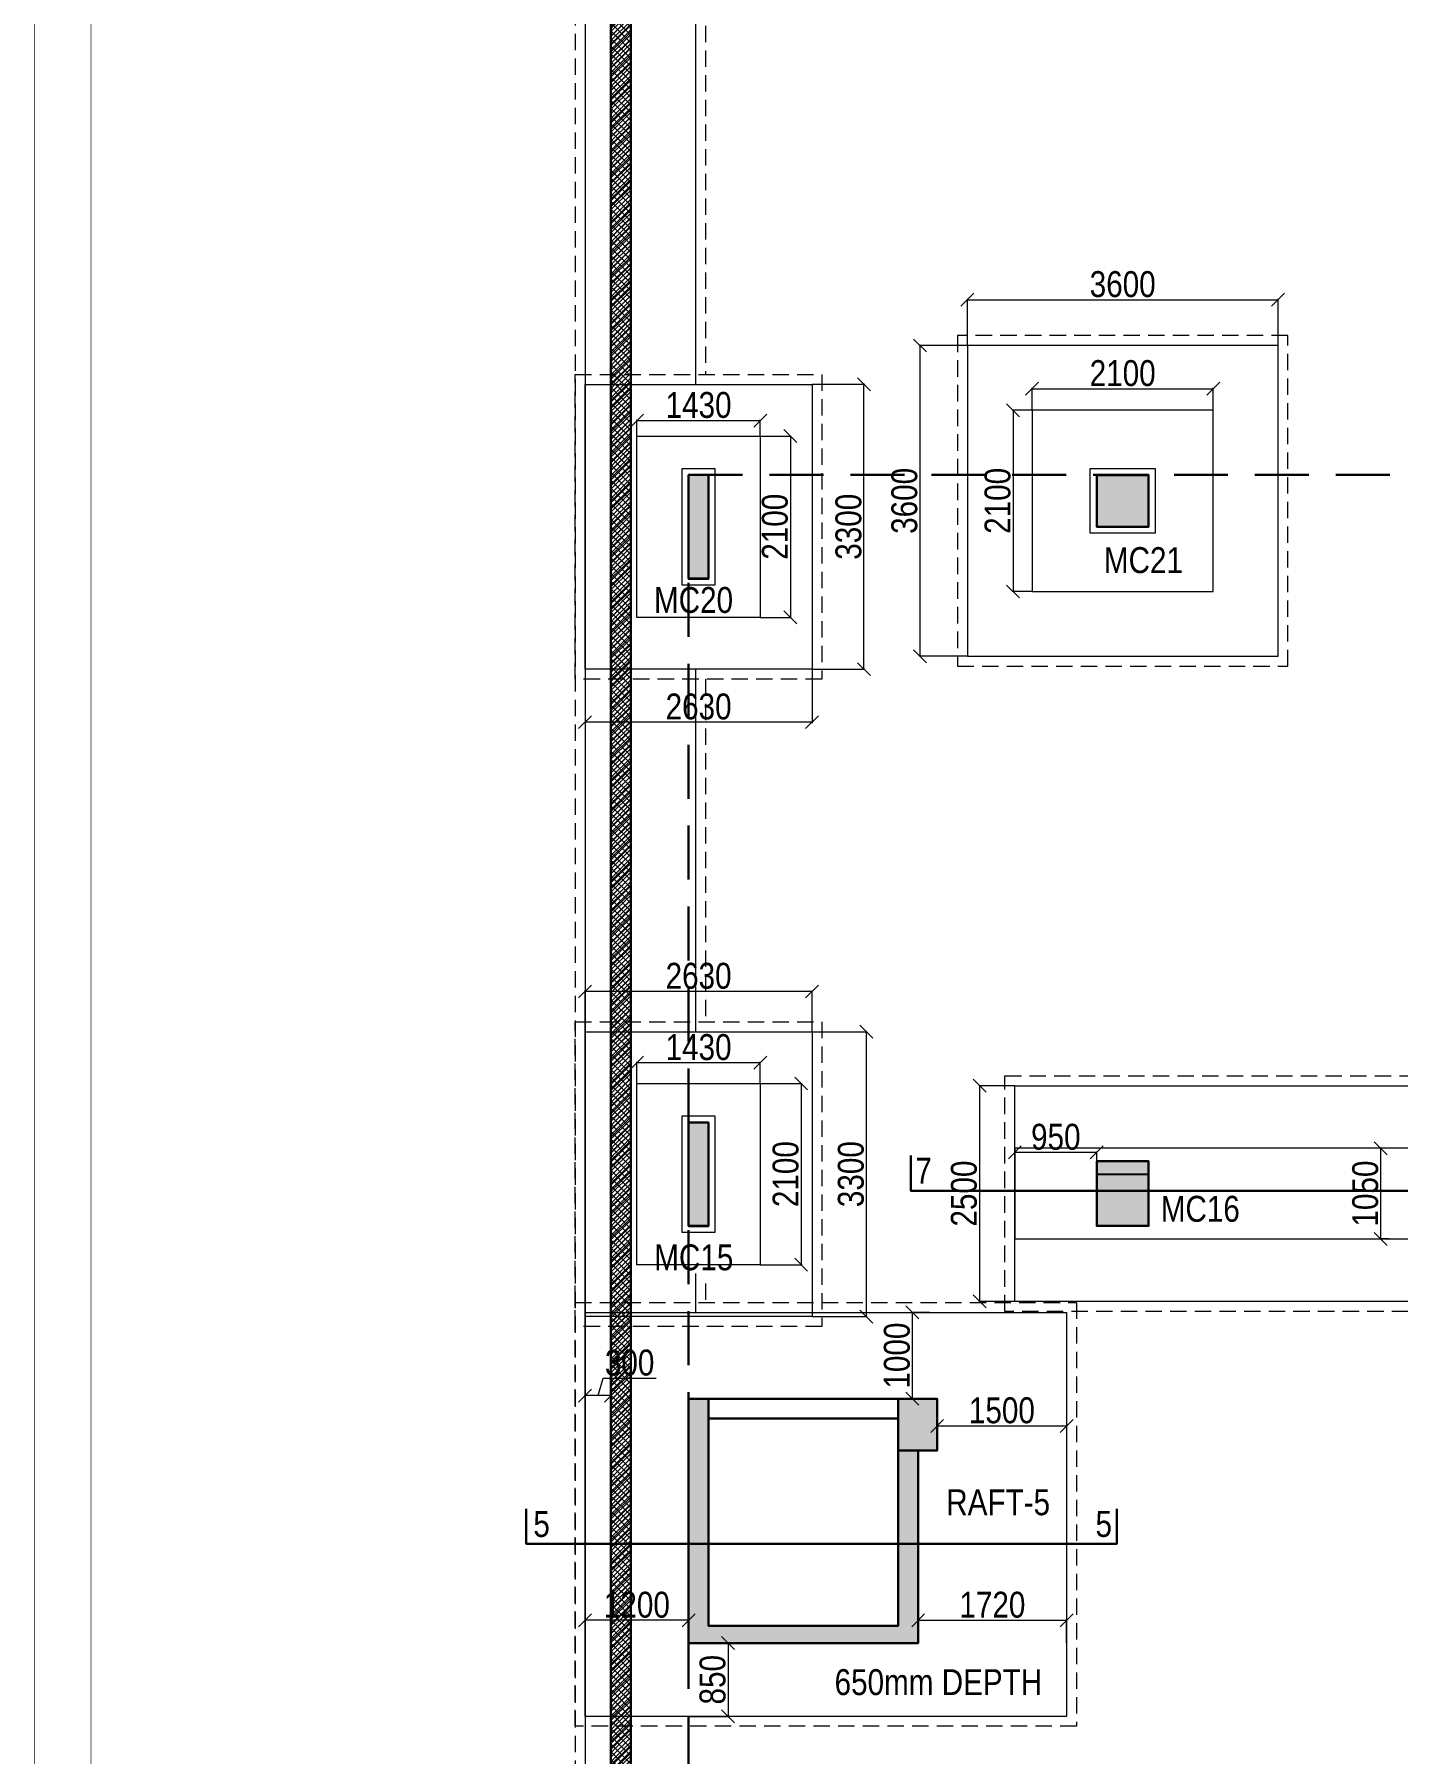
# Model space of a CAD drawing. Header units: millimetres. Extents: x 1112055 to 3390982, y -148532 to 766891.
# Drawn here: x 1923595 to 1939393, y 274119 to 294036 of the extents above; entities that cross this region are included whole.
import ezdxf

# ---------------------------------------------------------------- set-up
doc = ezdxf.new("R2010")
doc.units = ezdxf.units.MM
doc.header["$PDMODE"] = 35
doc.header["$PDSIZE"] = -25
doc.linetypes.add('DASHED2', pattern=[0.375, 0.25, -0.125])
doc.linetypes.add('Hidden', pattern=[9.525, 6.35, -3.175])
for name, color, linetype, lineweight in [('A_COL', 5, 'Continuous', 25), ('A_R.C.C', 5, 'Continuous', 25), ('B COL. NO.', 3, 'Continuous', 20), ('B FINAL COLUMN', 1, 'Continuous', 30), ('B FOOTING', 49, 'Continuous', 20), ('B FOOTING DIM', 234, 'Continuous', 9), ('B HATCH', 250, 'Continuous', 0), ('B P.C.C', 251, 'Continuous', 0), ('B TITLE BLOCK', 250, 'Continuous', 0)]:
    doc.layers.add(name, color=color, linetype=linetype, lineweight=lineweight)
for name, color, linetype, lineweight, true_color in [('A_COL HATCH', 7, 'Continuous', 0, 0xc0c0c0), ('A_R.C.C HATCH', 7, 'Continuous', 0, 0xc0c0c0), ('B Pedestal', 7, 'Continuous', 9, 0x5c8948), ('B-COL HT', 7, 'Continuous', 0, 0x4e4f45)]:
    doc.layers.add(name, color=color, linetype=linetype, lineweight=lineweight, true_color=true_color)
doc.styles.add('Cali', font='calibri.ttf')
doc.styles.add('SWINC', font='swissc.ttf')
doc.dimstyles.new('1.100', dxfattribs={"dimtxt": 200, "dimasz": 100, "dimexe": 100, "dimexo": 100, "dimgap": 100, "dimtad": 1, "dimdec": 0, "dimzin": 0, "dimdsep": 46, "dimtxsty": 'Cali', "dimblk": 'OBLIQUE', "dimcen": 0, "dimdle": 100, "dimclrd": 256, "dimclre": 256, "dimclrt": 3, "dimadec": 0, "dimazin": 0, "dimtfac": 1, "dimtdec": 0, "dimtofl": 0, "dimtmove": 1, "dimatfit": 0, "dimfxl": 100, "dimfxlon": 1, "dimtolj": 1, "dimtzin": 0, "dimlwd": -1, "dimlwe": -1, "dimarcsym": 0})
doc.dimstyles.new('BHOOMI', dxfattribs={"dimtxt": 230, "dimasz": 150, "dimexe": 10, "dimexo": 0, "dimgap": 25, "dimtad": 1, "dimdec": 0, "dimzin": 0, "dimdsep": 46, "dimtxsty": 'SWINC', "dimblk": 'OBLIQUE', "dimcen": 0.09, "dimclrd": 250, "dimclre": 250, "dimclrt": 256, "dimaunit": 1, "dimadec": 3, "dimazin": 0, "dimtfac": 1, "dimtdec": 0, "dimtofl": 0, "dimtmove": 1, "dimatfit": 3, "dimfxl": 100, "dimtolj": 1, "dimtzin": 0, "dimlwd": 9, "dimlwe": 5, "dimarcsym": 0})

# ---------------------------------------------------------------- blocks, each defined once
blk = doc.blocks.new('A$C4824')
at = {"layer": 'A_R.C.C HATCH'}
h = blk.add_hatch(dxfattribs=at)
h.set_pattern_fill('ANSI31', color=256, scale=300, style=0)
h.set_pattern_definition([(45, (33068.957, -102038.65), (-26.516504, 26.516504), [])])
h.paths.add_polyline_path([(37226, 109791), (32724, 109791), (32724, 109205), (0, 109205), (0, 0), (50920, 0), (50920, 39880), (63550, 39880), (63550, 113021), (37226, 112559)])
h.paths.add_polyline_path([(48260, 112523), (44975, 112465), (44975, 109245), (48260, 109244)], flags=16)
h.paths.add_polyline_path([(42405, 109791), (42405, 112420), (37456, 112333), (37456, 109791)], flags=0)
h.paths.add_polyline_path([(42635, 106355), (44065, 106355), (44065, 112449), (42635, 112424)], flags=0)
h.paths.add_polyline_path([(44745, 112461), (44282, 112453), (44282, 99895), (28740, 99895), (28740, 100125), (44065, 100125), (44065, 106125), (28740, 106125), (28740, 106355), (42405, 106355), (42405, 109561), (32954, 109561), (32954, 108975), (230, 108975), (230, 230), (50690, 230), (50690, 40110), (63320, 40110), (63320, 109014), (44745, 109015)], flags=16)
h.paths.add_polyline_path([(55920, 109244), (48490, 109244), (48490, 112527), (55920, 112657)], flags=16)
h.paths.add_polyline_path([(63320, 109244), (63320, 112787), (56145, 112661), (56145, 109244)], flags=16)
at = {"layer": 'A_R.C.C'}
for points in [[(37226, 109791), (32724, 109791), (32724, 109205), (0, 109205), (0, 0), (50920, 0), (50920, 39880), (63550, 39880), (63550, 113021), (37226, 112559)], [(44745, 112461), (44282, 112453), (44282, 99895), (28740, 99895), (28740, 100125), (44065, 100125), (44065, 106125), (28740, 106125), (28740, 106355), (42405, 106355), (42405, 109561), (32954, 109561), (32954, 108975), (230, 108975), (230, 230), (50690, 230), (50690, 40110), (63320, 40110), (63320, 109014), (44745, 109015)]]:
    blk.add_lwpolyline(points, close=True, dxfattribs=at)
blk = doc.blocks.new('A$C6207')
at = {"layer": 'A_COL HATCH'}
for points in [[(230, 0), (0, 0), (0, -1200), (230, -1200)], [(4730, -600), (4730, 0), (5330, 0), (5330, -600)], [(230, -7500), (0, -7500), (0, -8700), (230, -8700)], [(4730, -8700), (4730, -8100), (5330, -8100), (5330, -8700)], [(2430, -10700), (2430, -13330), (230, -13330), (230, -10700), (0, -10700), (0, -13530), (2660, -13530), (2660, -11300), (2880, -11300), (2880, -10700)]]:
    blk.add_hatch(color=256, dxfattribs=at).paths.add_polyline_path(points)
at = {"layer": 'A_COL'}
for points in [[(230, 0), (0, 0), (0, -1200), (230, -1200)], [(4730, -600), (4730, 0), (5330, 0), (5330, -600)], [(230, -7500), (0, -7500), (0, -8700), (230, -8700)], [(4730, -8700), (4730, -8100), (5330, -8100), (5330, -8700)], [(2430, -10700), (2430, -13330), (230, -13330), (230, -10700), (0, -10700), (0, -13530), (2660, -13530), (2660, -11300), (2880, -11300), (2880, -10700)]]:
    blk.add_lwpolyline(points, close=True, dxfattribs=at)
blk = doc.blocks.new('A$C4b8f6dbc')
at = {"layer": 'A_COL'}
blk.add_blockref('A$C6207', (900, 30000), dxfattribs=at)
at = {"layer": 'A_R.C.C'}
blk.add_blockref('A$C4824', (0, 8470), dxfattribs=at)
blk = doc.blocks.new('_Oblique')
at = {"color": 0, "linetype": 'ByBlock', "lineweight": -2}
blk.add_line((-0.5, -0.5), (0.5, 0.5), dxfattribs=at)
blk = doc.blocks.new('*D2145')
at = {"layer": 'B FOOTING DIM', "color": 250, "lineweight": 5, "ltscale": 0.5, "transparency": 16777216}
for p, q in [((1934057, 278230), (1934057, 277905)), ((1935557, 278230), (1935557, 277905)), ((1934057, 277915), (1935557, 277915))]:
    blk.add_line(p, q, dxfattribs=at)
at = {"layer": 'Defpoints', "color": 0, "lineweight": 30, "ltscale": 0.5, "transparency": 16777216}
for p in [(1934057, 278230), (1935557, 278230), (1935557, 277915)]:
    blk.add_point(p, dxfattribs=at)
at = {"layer": 'B FOOTING DIM', "color": 250, "lineweight": 5, "ltscale": 0.5, "transparency": 16777216, "xscale": 150, "yscale": 150, "zscale": 150, "rotation": 180}
blk.add_blockref('_Oblique', (1934057, 277915), dxfattribs=at)
at = {"layer": 'B FOOTING DIM', "color": 250, "lineweight": 5, "ltscale": 0.5, "transparency": 16777216, "xscale": 150, "yscale": 150, "zscale": 150}
blk.add_blockref('_Oblique', (1935557, 277915), dxfattribs=at)
at = {"layer": 'B FOOTING DIM', "ltscale": 0.5, "transparency": 16777216, "insert": (1934807, 278094), "char_height": 300, "attachment_point": 5, "style": 'SWINC'}
blk.add_mtext('\\A1;1500', dxfattribs=at)
blk = doc.blocks.new('*D2146')
at = {"layer": 'B FOOTING DIM', "color": 250, "lineweight": 5, "ltscale": 0.5, "transparency": 16777216}
for p, q in [((1933969, 279230), (1933760, 279230)), ((1933770, 278230), (1933770, 279230)), ((1934057, 278230), (1933760, 278230))]:
    blk.add_line(p, q, dxfattribs=at)
at = {"layer": 'Defpoints', "color": 0, "lineweight": 30, "ltscale": 0.5, "transparency": 16777216}
for p in [(1933770, 279230), (1933969, 279230), (1934057, 278230)]:
    blk.add_point(p, dxfattribs=at)
at = {"layer": 'B FOOTING DIM', "color": 250, "lineweight": 5, "ltscale": 0.5, "transparency": 16777216, "xscale": 150, "yscale": 150, "zscale": 150}
for p, rotation in [((1933770, 279230), 90), ((1933770, 278230), 270)]:
    blk.add_blockref('_Oblique', p, dxfattribs=dict(at, rotation=rotation))
at = {"layer": 'B FOOTING DIM', "ltscale": 0.5, "transparency": 16777216, "insert": (1933591, 278730), "char_height": 300, "attachment_point": 5, "rotation": 90, "style": 'SWINC'}
blk.add_mtext('\\A1;1000', dxfattribs=at)
blk = doc.blocks.new('*D2147')
at = {"layer": 'B FOOTING DIM', "color": 250, "lineweight": 5, "ltscale": 0.5, "transparency": 16777216}
for p, q in [((1930127, 278267), (1930187, 278468)), ((1930187, 278468), (1930799, 278468)), ((1929977, 278194), (1929977, 278277)), ((1930277, 278267), (1929977, 278267)), ((1930277, 278132), (1930277, 278277))]:
    blk.add_line(p, q, dxfattribs=at)
at = {"layer": 'Defpoints', "color": 0, "lineweight": 30, "ltscale": 0.5, "transparency": 16777216}
for p in [(1929977, 278267), (1929977, 278194), (1930277, 278132)]:
    blk.add_point(p, dxfattribs=at)
at = {"layer": 'B FOOTING DIM', "color": 250, "lineweight": 5, "ltscale": 0.5, "transparency": 16777216, "xscale": 150, "yscale": 150, "zscale": 150, "rotation": 180}
blk.add_blockref('_Oblique', (1929977, 278267), dxfattribs=at)
at = {"layer": 'B FOOTING DIM', "color": 250, "lineweight": 5, "ltscale": 0.5, "transparency": 16777216, "xscale": 150, "yscale": 150, "zscale": 150}
blk.add_blockref('_Oblique', (1930277, 278267), dxfattribs=at)
at = {"layer": 'B FOOTING DIM', "ltscale": 0.5, "transparency": 16777216, "insert": (1930493, 278647), "char_height": 300, "attachment_point": 5, "style": 'SWINC'}
blk.add_mtext('\\A1;300', dxfattribs=at)
blk = doc.blocks.new('*D2148')
at = {"layer": 'B FOOTING DIM', "color": 250, "lineweight": 5, "ltscale": 0.5, "transparency": 16777216}
for p, q in [((1931177, 275400), (1931644, 275400)), ((1931634, 275400), (1931634, 274550)), ((1931177, 274550), (1931644, 274550))]:
    blk.add_line(p, q, dxfattribs=at)
at = {"layer": 'Defpoints', "color": 0, "lineweight": 30, "ltscale": 0.5, "transparency": 16777216}
for p in [(1931177, 275400), (1931177, 274550), (1931634, 274550)]:
    blk.add_point(p, dxfattribs=at)
at = {"layer": 'B FOOTING DIM', "color": 250, "lineweight": 5, "ltscale": 0.5, "transparency": 16777216, "xscale": 150, "yscale": 150, "zscale": 150}
for p, rotation in [((1931634, 275400), 90), ((1931634, 274550), 270)]:
    blk.add_blockref('_Oblique', p, dxfattribs=dict(at, rotation=rotation))
at = {"layer": 'B FOOTING DIM', "ltscale": 0.5, "transparency": 16777216, "insert": (1931455, 274975), "char_height": 300, "attachment_point": 5, "rotation": 90, "style": 'SWINC'}
blk.add_mtext('\\A1;850', dxfattribs=at)
blk = doc.blocks.new('*D2149')
at = {"layer": 'B FOOTING DIM', "color": 250, "lineweight": 5, "ltscale": 0.5, "transparency": 16777216}
for p, q in [((1933837, 275401), (1933837, 275673)), ((1933837, 275663), (1935557, 275663)), ((1935557, 275401), (1935557, 275673))]:
    blk.add_line(p, q, dxfattribs=at)
at = {"layer": 'Defpoints', "color": 0, "lineweight": 30, "ltscale": 0.5, "transparency": 16777216}
for p in [(1935557, 275663), (1933837, 275401), (1935557, 275401)]:
    blk.add_point(p, dxfattribs=at)
at = {"layer": 'B FOOTING DIM', "color": 250, "lineweight": 5, "ltscale": 0.5, "transparency": 16777216, "xscale": 150, "yscale": 150, "zscale": 150, "rotation": 180}
blk.add_blockref('_Oblique', (1933837, 275663), dxfattribs=at)
at = {"layer": 'B FOOTING DIM', "color": 250, "lineweight": 5, "ltscale": 0.5, "transparency": 16777216, "xscale": 150, "yscale": 150, "zscale": 150}
blk.add_blockref('_Oblique', (1935557, 275663), dxfattribs=at)
at = {"layer": 'B FOOTING DIM', "ltscale": 0.5, "transparency": 16777216, "insert": (1934697, 275842), "char_height": 300, "attachment_point": 5, "style": 'SWINC'}
blk.add_mtext('\\A1;1720', dxfattribs=at)
blk = doc.blocks.new('*D2138')
at = {"layer": 'B FOOTING DIM', "color": 250, "lineweight": 5, "ltscale": 0.5, "transparency": 16777216}
for p, q in [((1929977, 286682), (1929977, 286058)), ((1932607, 286682), (1932607, 286058)), ((1932607, 286068), (1929977, 286068))]:
    blk.add_line(p, q, dxfattribs=at)
at = {"layer": 'Defpoints', "color": 0, "lineweight": 30, "ltscale": 0.5, "transparency": 16777216}
for p in [(1929977, 286682), (1932607, 286682), (1929977, 286068)]:
    blk.add_point(p, dxfattribs=at)
at = {"layer": 'B FOOTING DIM', "color": 250, "lineweight": 5, "ltscale": 0.5, "transparency": 16777216, "xscale": 150, "yscale": 150, "zscale": 150, "rotation": 180}
blk.add_blockref('_Oblique', (1929977, 286068), dxfattribs=at)
at = {"layer": 'B FOOTING DIM', "color": 250, "lineweight": 5, "ltscale": 0.5, "transparency": 16777216, "xscale": 150, "yscale": 150, "zscale": 150}
blk.add_blockref('_Oblique', (1932607, 286068), dxfattribs=at)
at = {"layer": 'B FOOTING DIM', "ltscale": 0.5, "transparency": 16777216, "insert": (1931292, 286248), "char_height": 300, "attachment_point": 5, "style": 'SWINC'}
blk.add_mtext('\\A1;2630', dxfattribs=at)
blk = doc.blocks.new('*D2139')
at = {"layer": 'B FOOTING DIM', "color": 250, "lineweight": 5, "ltscale": 0.5, "transparency": 16777216}
for p, q in [((1932607, 289982), (1933218, 289982)), ((1933208, 286682), (1933208, 289982)), ((1932607, 286682), (1933218, 286682))]:
    blk.add_line(p, q, dxfattribs=at)
at = {"layer": 'Defpoints', "color": 0, "lineweight": 30, "ltscale": 0.5, "transparency": 16777216}
for p in [(1932607, 289982), (1933208, 289982), (1932607, 286682)]:
    blk.add_point(p, dxfattribs=at)
at = {"layer": 'B FOOTING DIM', "color": 250, "lineweight": 5, "ltscale": 0.5, "transparency": 16777216, "xscale": 150, "yscale": 150, "zscale": 150}
for p, rotation in [((1933208, 289982), 90), ((1933208, 286682), 270)]:
    blk.add_blockref('_Oblique', p, dxfattribs=dict(at, rotation=rotation))
at = {"layer": 'B FOOTING DIM', "ltscale": 0.5, "transparency": 16777216, "insert": (1933030, 288332), "char_height": 300, "attachment_point": 5, "rotation": 90, "style": 'SWINC'}
blk.add_mtext('\\A1;3300', dxfattribs=at)
blk = doc.blocks.new('*D2140')
at = {"layer": 'B FOOTING DIM', "color": 250, "lineweight": 5, "ltscale": 0.5, "transparency": 16777216}
for p, q in [((1932607, 282482), (1933247, 282482)), ((1933237, 279182), (1933237, 282482)), ((1932607, 279182), (1933247, 279182))]:
    blk.add_line(p, q, dxfattribs=at)
at = {"layer": 'Defpoints', "color": 0, "lineweight": 30, "ltscale": 0.5, "transparency": 16777216}
for p in [(1932607, 282482), (1933237, 282482), (1932607, 279182)]:
    blk.add_point(p, dxfattribs=at)
at = {"layer": 'B FOOTING DIM', "color": 250, "lineweight": 5, "ltscale": 0.5, "transparency": 16777216, "xscale": 150, "yscale": 150, "zscale": 150}
for p, rotation in [((1933237, 282482), 90), ((1933237, 279182), 270)]:
    blk.add_blockref('_Oblique', p, dxfattribs=dict(at, rotation=rotation))
at = {"layer": 'B FOOTING DIM', "ltscale": 0.5, "transparency": 16777216, "insert": (1933058, 280832), "char_height": 300, "attachment_point": 5, "rotation": 90, "style": 'SWINC'}
blk.add_mtext('\\A1;3300', dxfattribs=at)
blk = doc.blocks.new('*D2110')
at = {"layer": 'B FOOTING DIM', "color": 250, "lineweight": 5, "ltscale": 0.5, "transparency": 16777216}
for p, q in [((1929977, 282482), (1929977, 282958)), ((1932607, 282948), (1929977, 282948)), ((1932607, 282482), (1932607, 282958))]:
    blk.add_line(p, q, dxfattribs=at)
at = {"layer": 'Defpoints', "color": 0, "lineweight": 30, "ltscale": 0.5, "transparency": 16777216}
for p in [(1929977, 282948), (1929977, 282482), (1932607, 282482)]:
    blk.add_point(p, dxfattribs=at)
at = {"layer": 'B FOOTING DIM', "color": 250, "lineweight": 5, "ltscale": 0.5, "transparency": 16777216, "xscale": 150, "yscale": 150, "zscale": 150, "rotation": 180}
blk.add_blockref('_Oblique', (1929977, 282948), dxfattribs=at)
at = {"layer": 'B FOOTING DIM', "color": 250, "lineweight": 5, "ltscale": 0.5, "transparency": 16777216, "xscale": 150, "yscale": 150, "zscale": 150}
blk.add_blockref('_Oblique', (1932607, 282948), dxfattribs=at)
at = {"layer": 'B FOOTING DIM', "ltscale": 0.5, "transparency": 16777216, "insert": (1931292, 283128), "char_height": 300, "attachment_point": 5, "style": 'SWINC'}
blk.add_mtext('\\A1;2630', dxfattribs=at)
blk = doc.blocks.new('*D2111')
at = {"layer": 'B FOOTING DIM', "color": 250, "lineweight": 5, "ltscale": 0.5, "transparency": 16777216}
for p, q in [((1930577, 281882), (1930577, 282133)), ((1932007, 282123), (1930577, 282123)), ((1932007, 281882), (1932007, 282133))]:
    blk.add_line(p, q, dxfattribs=at)
at = {"layer": 'Defpoints', "color": 0, "lineweight": 30, "ltscale": 0.5, "transparency": 16777216}
for p in [(1930577, 282123), (1930577, 281882), (1932007, 281882)]:
    blk.add_point(p, dxfattribs=at)
at = {"layer": 'B FOOTING DIM', "color": 250, "lineweight": 5, "ltscale": 0.5, "transparency": 16777216, "xscale": 150, "yscale": 150, "zscale": 150, "rotation": 180}
blk.add_blockref('_Oblique', (1930577, 282123), dxfattribs=at)
at = {"layer": 'B FOOTING DIM', "color": 250, "lineweight": 5, "ltscale": 0.5, "transparency": 16777216, "xscale": 150, "yscale": 150, "zscale": 150}
blk.add_blockref('_Oblique', (1932007, 282123), dxfattribs=at)
at = {"layer": 'B FOOTING DIM', "ltscale": 0.5, "transparency": 16777216, "insert": (1931292, 282302), "char_height": 300, "attachment_point": 5, "style": 'SWINC'}
blk.add_mtext('\\A1;1430', dxfattribs=at)
blk = doc.blocks.new('*D2112')
at = {"layer": 'B FOOTING DIM', "color": 250, "lineweight": 5, "ltscale": 0.5, "transparency": 16777216}
for p, q in [((1932007, 281882), (1932491, 281882)), ((1932481, 281882), (1932481, 279782)), ((1932007, 279782), (1932491, 279782))]:
    blk.add_line(p, q, dxfattribs=at)
at = {"layer": 'Defpoints', "color": 0, "lineweight": 30, "ltscale": 0.5, "transparency": 16777216}
for p in [(1932007, 281882), (1932007, 279782), (1932481, 279782)]:
    blk.add_point(p, dxfattribs=at)
at = {"layer": 'B FOOTING DIM', "color": 250, "lineweight": 5, "ltscale": 0.5, "transparency": 16777216, "xscale": 150, "yscale": 150, "zscale": 150}
for p, rotation in [((1932481, 281882), 90), ((1932481, 279782), 270)]:
    blk.add_blockref('_Oblique', p, dxfattribs=dict(at, rotation=rotation))
at = {"layer": 'B FOOTING DIM', "ltscale": 0.5, "transparency": 16777216, "insert": (1932302, 280832), "char_height": 300, "attachment_point": 5, "rotation": 90, "style": 'SWINC'}
blk.add_mtext('\\A1;2100', dxfattribs=at)
blk = doc.blocks.new('*D2100')
at = {"layer": 'B FOOTING DIM', "color": 250, "lineweight": 5, "ltscale": 0.5, "transparency": 16777216}
for p, q in [((1934407, 290432), (1934407, 290972)), ((1934407, 290962), (1938007, 290962)), ((1938007, 290432), (1938007, 290972))]:
    blk.add_line(p, q, dxfattribs=at)
at = {"layer": 'Defpoints', "color": 0, "lineweight": 30, "ltscale": 0.5, "transparency": 16777216}
for p in [(1938007, 290962), (1934407, 290432), (1938007, 290432)]:
    blk.add_point(p, dxfattribs=at)
at = {"layer": 'B FOOTING DIM', "color": 250, "lineweight": 5, "ltscale": 0.5, "transparency": 16777216, "xscale": 150, "yscale": 150, "zscale": 150, "rotation": 180}
blk.add_blockref('_Oblique', (1934407, 290962), dxfattribs=at)
at = {"layer": 'B FOOTING DIM', "color": 250, "lineweight": 5, "ltscale": 0.5, "transparency": 16777216, "xscale": 150, "yscale": 150, "zscale": 150}
blk.add_blockref('_Oblique', (1938007, 290962), dxfattribs=at)
at = {"layer": 'B FOOTING DIM', "ltscale": 0.5, "transparency": 16777216, "insert": (1936207, 291141), "char_height": 300, "attachment_point": 5, "style": 'SWINC'}
blk.add_mtext('\\A1;3600', dxfattribs=at)
blk = doc.blocks.new('*D2101')
at = {"layer": 'B FOOTING DIM', "color": 250, "lineweight": 5, "ltscale": 0.5, "transparency": 16777216}
for p, q in [((1934407, 290432), (1933847, 290432)), ((1933857, 290432), (1933857, 286832)), ((1934407, 286832), (1933847, 286832))]:
    blk.add_line(p, q, dxfattribs=at)
at = {"layer": 'Defpoints', "color": 0, "lineweight": 30, "ltscale": 0.5, "transparency": 16777216}
for p in [(1934407, 290432), (1933857, 286832), (1934407, 286832)]:
    blk.add_point(p, dxfattribs=at)
at = {"layer": 'B FOOTING DIM', "color": 250, "lineweight": 5, "ltscale": 0.5, "transparency": 16777216, "xscale": 150, "yscale": 150, "zscale": 150}
for p, rotation in [((1933857, 290432), 90), ((1933857, 286832), 270)]:
    blk.add_blockref('_Oblique', p, dxfattribs=dict(at, rotation=rotation))
at = {"layer": 'B FOOTING DIM', "ltscale": 0.5, "transparency": 16777216, "insert": (1933678, 288632), "char_height": 300, "attachment_point": 5, "rotation": 90, "style": 'SWINC'}
blk.add_mtext('\\A1;3600', dxfattribs=at)
blk = doc.blocks.new('*D1995')
at = {"layer": 'B FOOTING DIM', "color": 250, "lineweight": 5, "ltscale": 0.5, "transparency": 16777216}
for p, q in [((1935157, 289682), (1935157, 289941)), ((1935157, 289931), (1937257, 289931)), ((1937257, 289682), (1937257, 289941))]:
    blk.add_line(p, q, dxfattribs=at)
at = {"layer": 'Defpoints', "color": 0, "lineweight": 30, "ltscale": 0.5, "transparency": 16777216}
for p in [(1937257, 289931), (1935157, 289682), (1937257, 289682)]:
    blk.add_point(p, dxfattribs=at)
at = {"layer": 'B FOOTING DIM', "color": 250, "lineweight": 5, "ltscale": 0.5, "transparency": 16777216, "xscale": 150, "yscale": 150, "zscale": 150, "rotation": 180}
blk.add_blockref('_Oblique', (1935157, 289931), dxfattribs=at)
at = {"layer": 'B FOOTING DIM', "color": 250, "lineweight": 5, "ltscale": 0.5, "transparency": 16777216, "xscale": 150, "yscale": 150, "zscale": 150}
blk.add_blockref('_Oblique', (1937257, 289931), dxfattribs=at)
at = {"layer": 'B FOOTING DIM', "ltscale": 0.5, "transparency": 16777216, "insert": (1936207, 290110), "char_height": 300, "attachment_point": 5, "style": 'SWINC'}
blk.add_mtext('\\A1;2100', dxfattribs=at)
blk = doc.blocks.new('*D1996')
at = {"layer": 'B FOOTING DIM', "color": 250, "lineweight": 5, "ltscale": 0.5, "transparency": 16777216}
for p, q in [((1935157, 289682), (1934927, 289682)), ((1934937, 289682), (1934937, 287582)), ((1935157, 287582), (1934927, 287582))]:
    blk.add_line(p, q, dxfattribs=at)
at = {"layer": 'Defpoints', "color": 0, "lineweight": 30, "ltscale": 0.5, "transparency": 16777216}
for p in [(1935157, 289682), (1934937, 287582), (1935157, 287582)]:
    blk.add_point(p, dxfattribs=at)
at = {"layer": 'B FOOTING DIM', "color": 250, "lineweight": 5, "ltscale": 0.5, "transparency": 16777216, "xscale": 150, "yscale": 150, "zscale": 150}
for p, rotation in [((1934937, 289682), 90), ((1934937, 287582), 270)]:
    blk.add_blockref('_Oblique', p, dxfattribs=dict(at, rotation=rotation))
at = {"layer": 'B FOOTING DIM', "ltscale": 0.5, "transparency": 16777216, "insert": (1934758, 288632), "char_height": 300, "attachment_point": 5, "rotation": 90, "style": 'SWINC'}
blk.add_mtext('\\A1;2100', dxfattribs=at)
blk = doc.blocks.new('*D1997')
at = {"layer": 'B FOOTING DIM', "color": 250, "lineweight": 5, "ltscale": 0.5, "transparency": 16777216}
for p, q in [((1930577, 289382), (1930577, 289572)), ((1930577, 289562), (1932007, 289562)), ((1932007, 289382), (1932007, 289572))]:
    blk.add_line(p, q, dxfattribs=at)
at = {"layer": 'Defpoints', "color": 0, "lineweight": 30, "ltscale": 0.5, "transparency": 16777216}
for p in [(1932007, 289562), (1930577, 289382), (1932007, 289382)]:
    blk.add_point(p, dxfattribs=at)
at = {"layer": 'B FOOTING DIM', "color": 250, "lineweight": 5, "ltscale": 0.5, "transparency": 16777216, "xscale": 150, "yscale": 150, "zscale": 150, "rotation": 180}
blk.add_blockref('_Oblique', (1930577, 289562), dxfattribs=at)
at = {"layer": 'B FOOTING DIM', "color": 250, "lineweight": 5, "ltscale": 0.5, "transparency": 16777216, "xscale": 150, "yscale": 150, "zscale": 150}
blk.add_blockref('_Oblique', (1932007, 289562), dxfattribs=at)
at = {"layer": 'B FOOTING DIM', "ltscale": 0.5, "transparency": 16777216, "insert": (1931292, 289741), "char_height": 300, "attachment_point": 5, "style": 'SWINC'}
blk.add_mtext('\\A1;1430', dxfattribs=at)
blk = doc.blocks.new('*D1998')
at = {"layer": 'B FOOTING DIM', "color": 250, "lineweight": 5, "ltscale": 0.5, "transparency": 16777216}
for p, q in [((1932007, 289382), (1932366, 289382)), ((1932356, 289382), (1932356, 287282)), ((1932007, 287282), (1932366, 287282))]:
    blk.add_line(p, q, dxfattribs=at)
at = {"layer": 'Defpoints', "color": 0, "lineweight": 30, "ltscale": 0.5, "transparency": 16777216}
for p in [(1932007, 289382), (1932007, 287282), (1932356, 287282)]:
    blk.add_point(p, dxfattribs=at)
at = {"layer": 'B FOOTING DIM', "color": 250, "lineweight": 5, "ltscale": 0.5, "transparency": 16777216, "xscale": 150, "yscale": 150, "zscale": 150}
for p, rotation in [((1932356, 289382), 90), ((1932356, 287282), 270)]:
    blk.add_blockref('_Oblique', p, dxfattribs=dict(at, rotation=rotation))
at = {"layer": 'B FOOTING DIM', "ltscale": 0.5, "transparency": 16777216, "insert": (1932177, 288332), "char_height": 300, "attachment_point": 5, "rotation": 90, "style": 'SWINC'}
blk.add_mtext('\\A1;2100', dxfattribs=at)
blk = doc.blocks.new('*D1854')
at = {"layer": 'B FOOTING DIM', "color": 250, "lineweight": 5, "ltscale": 0.5, "transparency": 16777216}
for p, q in [((1929977, 275401), (1929977, 275673)), ((1931177, 275663), (1929977, 275663)), ((1931177, 275401), (1931177, 275673))]:
    blk.add_line(p, q, dxfattribs=at)
at = {"layer": 'Defpoints', "color": 0, "lineweight": 30, "ltscale": 0.5, "transparency": 16777216}
for p in [(1929977, 275663), (1929977, 275401), (1931177, 275401)]:
    blk.add_point(p, dxfattribs=at)
at = {"layer": 'B FOOTING DIM', "color": 250, "lineweight": 5, "ltscale": 0.5, "transparency": 16777216, "xscale": 150, "yscale": 150, "zscale": 150, "rotation": 180}
blk.add_blockref('_Oblique', (1929977, 275663), dxfattribs=at)
at = {"layer": 'B FOOTING DIM', "color": 250, "lineweight": 5, "ltscale": 0.5, "transparency": 16777216, "xscale": 150, "yscale": 150, "zscale": 150}
blk.add_blockref('_Oblique', (1931177, 275663), dxfattribs=at)
at = {"layer": 'B FOOTING DIM', "ltscale": 0.5, "transparency": 16777216, "insert": (1930577, 275842), "char_height": 300, "attachment_point": 5, "style": 'SWINC'}
blk.add_mtext('\\A1;1200', dxfattribs=at)
blk = doc.blocks.new('*D2238')
at = {"layer": 'B FOOTING DIM', "color": 250, "lineweight": 5, "ltscale": 0.5, "transparency": 16777216}
for p, q in [((1934957, 281857), (1934538, 281857)), ((1934548, 281857), (1934548, 279357)), ((1934957, 279357), (1934538, 279357))]:
    blk.add_line(p, q, dxfattribs=at)
at = {"layer": 'Defpoints', "color": 0, "lineweight": 30, "ltscale": 0.5, "transparency": 16777216}
for p in [(1934957, 281857), (1934548, 279357), (1934957, 279357)]:
    blk.add_point(p, dxfattribs=at)
at = {"layer": 'B FOOTING DIM', "color": 250, "lineweight": 5, "ltscale": 0.5, "transparency": 16777216, "xscale": 150, "yscale": 150, "zscale": 150}
for p, rotation in [((1934548, 281857), 90), ((1934548, 279357), 270)]:
    blk.add_blockref('_Oblique', p, dxfattribs=dict(at, rotation=rotation))
at = {"layer": 'B FOOTING DIM', "ltscale": 0.5, "transparency": 16777216, "insert": (1934368, 280607), "char_height": 300, "attachment_point": 5, "rotation": 90, "style": 'SWINC'}
blk.add_mtext('\\A1;2500', dxfattribs=at)
blk = doc.blocks.new('*D2239')
at = {"layer": 'B FOOTING DIM', "color": 250, "lineweight": 5, "ltscale": 0.5, "transparency": 16777216}
for p, q in [((1939295, 281132), (1939188, 281132)), ((1939198, 280082), (1939198, 281132)), ((1939295, 280082), (1939188, 280082))]:
    blk.add_line(p, q, dxfattribs=at)
at = {"layer": 'Defpoints', "color": 0, "lineweight": 30, "ltscale": 0.5, "transparency": 16777216}
for p in [(1939198, 281132), (1939295, 281132), (1939295, 280082)]:
    blk.add_point(p, dxfattribs=at)
at = {"layer": 'B FOOTING DIM', "color": 250, "lineweight": 5, "ltscale": 0.5, "transparency": 16777216, "xscale": 150, "yscale": 150, "zscale": 150}
for p, rotation in [((1939198, 281132), 90), ((1939198, 280082), 270)]:
    blk.add_blockref('_Oblique', p, dxfattribs=dict(at, rotation=rotation))
at = {"layer": 'B FOOTING DIM', "ltscale": 0.5, "transparency": 16777216, "insert": (1939019, 280607), "char_height": 300, "attachment_point": 5, "rotation": 90, "style": 'SWINC'}
blk.add_mtext('\\A1;1050', dxfattribs=at)
blk = doc.blocks.new('*D2255')
at = {"layer": 'B FOOTING DIM', "color": 250, "lineweight": 5, "ltscale": 0.5, "transparency": 16777216}
for p, q in [((1934957, 280982), (1934957, 281094)), ((1935907, 281084), (1934957, 281084)), ((1935907, 280982), (1935907, 281094))]:
    blk.add_line(p, q, dxfattribs=at)
at = {"layer": 'Defpoints', "color": 0, "ltscale": 0.5, "transparency": 16777216}
for p in [(1934957, 281084), (1934957, 280982), (1935907, 280982)]:
    blk.add_point(p, dxfattribs=at)
at = {"layer": 'B FOOTING DIM', "color": 250, "lineweight": 5, "ltscale": 0.5, "transparency": 16777216, "xscale": 150, "yscale": 150, "zscale": 150, "rotation": 180}
blk.add_blockref('_Oblique', (1934957, 281084), dxfattribs=at)
at = {"layer": 'B FOOTING DIM', "color": 250, "lineweight": 5, "ltscale": 0.5, "transparency": 16777216, "xscale": 150, "yscale": 150, "zscale": 150}
blk.add_blockref('_Oblique', (1935907, 281084), dxfattribs=at)
at = {"layer": 'B FOOTING DIM', "ltscale": 0.5, "transparency": 16777216, "insert": (1935432, 281263), "char_height": 300, "attachment_point": 5, "style": 'SWINC'}
blk.add_mtext('\\A1;950', dxfattribs=at)
blk = doc.blocks.new('*D2501')
at = {"transparency": 16777216}
for p, q in [((1936207, 267630), (1929877, 267630)), ((1929977, 267630), (1929977, 267530)), ((1936107, 267630), (1936107, 267530))]:
    blk.add_line(p, q, dxfattribs=at)
at = {"layer": 'Defpoints', "color": 0, "transparency": 16777216}
for p in [(1929977, 310180), (1936107, 310180), (1929977, 267630)]:
    blk.add_point(p, dxfattribs=at)
at = {"transparency": 16777216, "xscale": 100, "yscale": 100, "zscale": 100, "rotation": 180}
blk.add_blockref('_Oblique', (1929977, 267630), dxfattribs=at)
at = {"transparency": 16777216, "xscale": 100, "yscale": 100, "zscale": 100}
blk.add_blockref('_Oblique', (1936107, 267630), dxfattribs=at)
at = {"color": 3, "transparency": 16777216, "insert": (1933042, 267833), "char_height": 200, "attachment_point": 5, "style": 'Cali'}
blk.add_mtext('\\A1;6130', dxfattribs=at)

msp = doc.modelspace()

# ---------------------------------------------------------------- hatches: boundary and pattern name
at = {"layer": 'B HATCH', "lineweight": 0}
h = msp.add_hatch(dxfattribs=at)
h.set_pattern_fill('ANSI37', color=250, scale=20, style=0)
h.set_pattern_definition([(45, (216966.357, -141945.74), (-44.9012806, 44.9012806), []), (135, (216966.357, -141945.74), (-44.9012806, -44.9012806), [])])
h.paths.add_polyline_path([(1993596.9, 376644.1), (1993596.9, 380187.1), (1986421.9, 380061.1), (1986421.9, 376644.3)], flags=16)
h.paths.add_polyline_path([(1967732.9, 377190.9), (1972681.9, 377190.9), (1972681.9, 379819.8), (1967732.9, 379732.9)], flags=16)
h.paths.add_polyline_path([(1974571.9, 379853.2), (1975021.9, 379861.1), (1975021.9, 376643.9), (1974571.9, 376643.9)], flags=16)
h.paths.add_polyline_path([(1930506.9, 376375.7), (1930506.9, 267630.1), (1980966.9, 267630.1), (1980966.9, 307510.1), (1993596.9, 307510.1), (1993596.9, 376414.1), (1974558.5, 376414.7), (1974558.5, 373755.1), (1974341.9, 373755.1), (1974341.9, 379849.1), (1972911.9, 379824), (1972911.9, 373755.1), (1972681.9, 373755.1), (1972681.9, 376960.9), (1963230.9, 376960.9), (1963230.9, 376375.7)], flags=16)
h.paths.add_polyline_path([(1986196.6, 380057.2), (1986196.6, 376644.4), (1978766.9, 376644.6), (1978766.9, 379926.8)], flags=16)
h.paths.add_polyline_path([(1975251.9, 376644.7), (1975251.9, 379865.1), (1978536.9, 379922.8), (1978536.9, 376644.6)], flags=16)
h.paths.add_polyline_path([(1963000.9, 376605.7), (1930276.9, 376605.7), (1930276.9, 267400.1), (1981196.9, 267400.1), (1981196.9, 307280.1), (1993826.9, 307280.1), (1993826.9, 380421.1), (1967502.9, 379959.1), (1967502.9, 377190.9), (1963000.9, 377190.9)])
at = {"layer": 'B-COL HT', "lineweight": 0}
h = msp.add_hatch(color=250, dxfattribs=at)
h.dxf.hatch_style = 1
h.paths.add_polyline_path([(1931176.9, 288931.6), (1931406.9, 288931.6), (1931406.9, 287731.6), (1931176.9, 287731.6)])
h = msp.add_hatch(color=250, dxfattribs=at)
h.dxf.hatch_style = 1
h.paths.add_polyline_path([(1935906.9, 288931.6), (1936506.9, 288931.6), (1936506.9, 288331.6), (1935906.9, 288331.6)])
h = msp.add_hatch(color=250, dxfattribs=at)
h.dxf.hatch_style = 1
h.paths.add_polyline_path([(1931176.9, 281431.6), (1931406.9, 281431.6), (1931406.9, 280231.6), (1931176.9, 280231.6)])
h = msp.add_hatch(color=250, dxfattribs=at)
h.dxf.hatch_style = 1
h.paths.add_polyline_path([(1935906.9, 280981.6), (1936506.9, 280981.6), (1936506.9, 280231.6), (1935906.9, 280231.6)])
h = msp.add_hatch(color=250, dxfattribs=at)
h.dxf.hatch_style = 1
h.paths.add_polyline_path([(1933606.9, 277630.1), (1933836.9, 277630.1), (1933836.9, 275400.6), (1931176.9, 275400.1), (1931176.9, 278229.6), (1931406.9, 278229.6), (1931406.9, 275600.1), (1933606.9, 275600.6)])
h = msp.add_hatch(color=250, dxfattribs=at)
h.dxf.hatch_style = 1
h.paths.add_polyline_path([(1933606.9, 277630.1), (1934056.9, 277630.1), (1934056.9, 278230.1), (1933606.9, 278230.1)])

# ---------------------------------------------------------------- linework, layer by layer
at = {"color": 16, "linetype": 'DASHED2', "lineweight": 30, "ltscale": 2500}
msp.add_lwpolyline([(1931176.9, 288931.6), (1956776.9, 288931.6), (1956776.9, 258931.6), (1931176.9, 258931.6), (1931176.9, 288931.6)], dxfattribs=at)
at = {"color": 6, "lineweight": 30}
for points in [[(1933751.6, 281049.2), (1933751.6, 280640), (1958782, 280640), (1958782, 281049.2)], [(1929294.8, 276956.1), (1929294.8, 276547.4), (1936137.7, 276547.4), (1936137.7, 276956.6)]]:
    msp.add_lwpolyline(points, dxfattribs=at)
at = {"layer": 'B FINAL COLUMN', "color": 16, "lineweight": 30}
msp.add_lwpolyline([(1963000.9, 376605.7), (1930276.9, 376605.7), (1930276.9, 267400.1), (1981196.9, 267400.1), (1981196.9, 307280.1), (1993826.9, 307280.1), (1993826.9, 380421.1), (1967502.9, 379959.1), (1967502.9, 377190.9), (1963000.9, 377190.9), (1963000.9, 376605.7)], dxfattribs=at)
msp.add_lwpolyline([(1930506.9, 267630.1), (1980966.9, 267630.1), (1980966.9, 307510.1), (1993596.9, 307510.1), (1993596.9, 376414.1), (1974558.5, 376414.7), (1974558.5, 373755.1), (1974341.9, 373755.1), (1974341.9, 379849.1), (1972911.9, 379824), (1972911.9, 373755.1), (1972681.9, 373755.1), (1972681.9, 376960.9), (1963230.9, 376960.9), (1963230.9, 376375.7), (1930506.9, 376375.7)], close=True, dxfattribs=at)
at = {"layer": 'B FINAL COLUMN', "color": 1, "lineweight": 30}
for points in [[(1931176.9, 288931.6), (1931406.9, 288931.6), (1931406.9, 287731.6), (1931176.9, 287731.6)], [(1935906.9, 288931.6), (1936506.9, 288931.6), (1936506.9, 288331.6), (1935906.9, 288331.6)], [(1931176.9, 281431.6), (1931406.9, 281431.6), (1931406.9, 280231.6), (1931176.9, 280231.6)], [(1935906.9, 280981.6), (1936506.9, 280981.6), (1936506.9, 280231.6), (1935906.9, 280231.6)], [(1933606.9, 277630.1), (1933836.9, 277630.1), (1933836.9, 275400.6), (1931176.9, 275400.1), (1931176.9, 278229.6), (1931406.9, 278229.6), (1931406.9, 275600.1), (1933606.9, 275600.6)], [(1931406.9, 277999.6), (1933606.9, 278000.1), (1933606.9, 278230.1), (1931406.9, 278229.6)], [(1933606.9, 277630.1), (1934056.9, 277630.1), (1934056.9, 278230.1), (1933606.9, 278230.1)]]:
    msp.add_lwpolyline(points, close=True, dxfattribs=at)
at = {"layer": 'B FOOTING'}
for points in [[(1929976.9, 331305.1), (1929976.9, 268495.1)], [(1931256.9, 307680.1), (1931256.9, 289981.6)], [(1931256.9, 286681.6), (1931256.9, 282481.6)], [(1931256.9, 279680.1), (1931256.9, 279230.2)]]:
    msp.add_lwpolyline(points, dxfattribs=at)
for points in [[(1934406.9, 286831.6), (1938006.9, 286831.6), (1938006.9, 290431.6), (1934406.9, 290431.6)], [(1929976.9, 289981.6), (1932606.9, 289981.6), (1932606.9, 286681.6), (1929976.9, 286681.6)], [(1935156.9, 287581.6), (1937256.9, 287581.6), (1937256.9, 289681.6), (1935156.9, 289681.6)], [(1930576.9, 289381.6), (1932006.9, 289381.6), (1932006.9, 287281.6), (1930576.9, 287281.6)], [(1929976.9, 282481.6), (1932606.9, 282481.6), (1932606.9, 279181.6), (1929976.9, 279181.6)], [(1930576.9, 281881.6), (1932006.9, 281881.6), (1932006.9, 279781.6), (1930576.9, 279781.6)], [(1934956.9, 281856.6), (1957976.8, 281856.6), (1957976.8, 279356.6), (1934956.9, 279356.6)], [(1929976.9, 279230.1), (1935556.9, 279230.6), (1935556.9, 274550.6), (1929976.9, 274550.1)]]:
    msp.add_lwpolyline(points, close=True, dxfattribs=at)
at = {"layer": 'B P.C.C', "color": 250, "linetype": 'Hidden', "lineweight": 0, "ltscale": 30}
for points in [[(1929861.9, 331190.1), (1929861.9, 268495.1)], [(1931371.9, 307565.1), (1931371.9, 290096.6)], [(1931371.9, 286566.6), (1931371.9, 282596.6)], [(1931371.9, 279565.1), (1931371.9, 279345.2)]]:
    msp.add_lwpolyline(points, dxfattribs=at)
for points in [[(1934291.9, 286716.6), (1938121.9, 286716.6), (1938121.9, 290546.6), (1934291.9, 290546.6)], [(1929861.9, 290096.6), (1932721.9, 290096.6), (1932721.9, 286566.6), (1929861.9, 286566.6)], [(1929861.9, 282596.6), (1932721.9, 282596.6), (1932721.9, 279066.6), (1929861.9, 279066.6)], [(1934841.9, 281971.6), (1958091.8, 281971.6), (1958091.8, 279241.6), (1934841.9, 279241.6)], [(1929861.9, 279345.1), (1935671.9, 279345.6), (1935671.9, 274435.6), (1929861.9, 274435.1)]]:
    msp.add_lwpolyline(points, close=True, dxfattribs=at)
at = {"layer": 'B Pedestal', "color": 87, "lineweight": 9}
for points in [[(1931101.9, 289006.6), (1931481.9, 289006.6), (1931481.9, 287656.6), (1931101.9, 287656.6)], [(1935831.9, 289006.6), (1936581.9, 289006.6), (1936581.9, 288256.6), (1935831.9, 288256.6)], [(1931101.9, 281506.6), (1931481.9, 281506.6), (1931481.9, 280156.6), (1931101.9, 280156.6)], [(1934956.9, 280081.6), (1957976.8, 280081.6), (1957976.8, 281131.6), (1934956.9, 281131.6)]]:
    msp.add_lwpolyline(points, close=True, dxfattribs=at)
at = {"layer": 'B TITLE BLOCK', "color": 1, "const_width": 8.39}
msp.add_lwpolyline([(1923598.8, 383550.1), (2021147.1, 383550.1), (2021147.1, 215877.3), (1923598.8, 215877.3)], close=True, dxfattribs=at)
at = {"layer": 'B TITLE BLOCK', "color": 250, "lineweight": 0, "const_width": 8.39}
msp.add_lwpolyline([(1924251.4, 382897.4), (2020494.4, 382897.4), (2020494.4, 216529.9), (1924251.4, 216529.9)], close=True, dxfattribs=at)

# ---------------------------------------------------------------- block references
at = {"layer": 'B FOOTING'}
msp.add_blockref('A$C4b8f6dbc', (1930276.9, 258930.1), dxfattribs=at)

# ---------------------------------------------------------------- texts
at = {"color": 6, "lineweight": 30, "style": 'SWINC'}
for s, p in [('7', (1933804.3, 280722.1)), ('RAFT-5', (1934162.7, 276880.7)), ('5', (1929377.2, 276629)), ('5', (1935891.9, 276629.5))]:
    msp.add_text(s, height=300, dxfattribs=at).set_placement(p)
at = {"layer": 'B COL. NO.', "style": 'SWINC'}
for s, p in [('MC21', (1935989.2, 287795.4)), ('MC20', (1930775.2, 287333.5)), ('MC16', (1936648, 280280.6)), ('MC15', (1930778.4, 279718.3))]:
    msp.add_text(s, height=300, dxfattribs=at).set_placement(p)
at = {"layer": 'B FOOTING', "color": 5, "style": 'SWINC'}
msp.add_text('650mm DEPTH', height=300, dxfattribs=at).set_placement((1932868.4, 274797.2))

# ---------------------------------------------------------------- dimensions: what is measured, and where the dimension line sits
dim = msp.add_aligned_dim(p1=(1936106.9, 310180.1), p2=(1929976.9, 310180.1), distance=42550, dimstyle='1.100', override={"dimfxl": 0.18, "dimarcsym": 2})
dim.commit()
dim.dimension.update_dxf_attribs({"geometry": '*D2501', "text_midpoint": (1933041.9, 267832.6)})
at = {"layer": 'B FOOTING DIM', "color": 250, "ltscale": 0.5}
for base, p1, p2, picture, middle in [((1938006.9, 290961.9), (1934406.9, 290431.6), (1938006.9, 290431.6), '*D2100', (1936206.9, 291140.9)), ((1937256.9, 289930.7), (1935156.9, 289681.6), (1937256.9, 289681.6), '*D1995', (1936206.9, 290109.9)), ((1932006.9, 289562.4), (1930576.9, 289381.6), (1932006.9, 289381.6), '*D1997', (1931291.9, 289741.4)), ((1929976.9, 286068.5), (1932606.9, 286681.6), (1929976.9, 286681.6), '*D2138', (1931291.9, 286247.7)), ((1929976.9, 282948.5), (1932606.9, 282481.6), (1929976.9, 282481.6), '*D2110', (1931291.9, 283127.7)), ((1930576.9, 282122.8), (1932006.9, 281881.6), (1930576.9, 281881.6), '*D2111', (1931291.9, 282301.8)), ((1934956.9, 281083.7), (1935906.9, 280981.6), (1934956.9, 280981.6), '*D2255', (1935431.9, 281262.7)), ((1929976.9, 278266.5), (1930276.9, 278131.7), (1929976.9, 278194), '*D2147', (1930212.3, 278646.6)), ((1935556.9, 277915.2), (1934056.9, 278230.1), (1935556.9, 278230.1), '*D2145', (1934806.9, 278094.2)), ((1935556.9, 275662.5), (1933836.9, 275400.6), (1935556.9, 275400.6), '*D2149', (1934696.9, 275841.7))]:
    dim = msp.add_linear_dim(base=base, p1=p1, p2=p2, dimstyle='BHOOMI', override={"dimtxt": 300, "dimlwd": 5}, dxfattribs=at)
    dim.commit()
    dim.dimension.update_dxf_attribs({"geometry": picture, "text_midpoint": middle})
for base, p1, p2, angle, picture, middle in [((1933857.5, 286831.6), (1934406.9, 290431.6), (1934406.9, 286831.6), 90, '*D2101', (1933678.5, 288631.6)), ((1933208.3, 289981.6), (1932606.9, 286681.6), (1932606.9, 289981.6), 90, '*D2139', (1933029.5, 288331.6)), ((1934936.8, 287581.6), (1935156.9, 289681.6), (1935156.9, 287581.6), 90, '*D1996', (1934757.6, 288631.6)), ((1932356.2, 287281.6), (1932006.9, 289381.6), (1932006.9, 287281.6), 90, '*D1998', (1932177, 288331.6)), ((1933236.9, 282481.6), (1932606.9, 279181.6), (1932606.9, 282481.6), 90, '*D2140', (1933058.1, 280831.6)), ((1932481, 279781.6), (1932006.9, 281881.6), (1932006.9, 279781.6), 90, '*D2112', (1932301.9, 280831.6)), ((1934547.6, 279356.6), (1934956.9, 281856.6), (1934956.9, 279356.6), 90, '*D2238', (1934368.4, 280606.6)), ((1939198, 281131.6), (1939295.1, 280081.6), (1939295.1, 281131.6), 90, '*D2239', (1939019, 280606.6)), ((1933769.8, 279230.5), (1934056.9, 278230.1), (1933969.5, 279230.5), 90, '*D2146', (1933590.8, 278730.3)), ((1929976.9, 275662.5), (1931176.9, 275400.6), (1929976.9, 275400.6), 180, '*D1854', (1930576.9, 275841.7)), ((1931634.5, 274550.2), (1931176.9, 275400.1), (1931177, 274550.2), 90, '*D2148', (1931455.5, 274975.2))]:
    dim = msp.add_linear_dim(base=base, p1=p1, p2=p2, angle=angle, dimstyle='BHOOMI', override={"dimtxt": 300, "dimlwd": 5}, dxfattribs=at)
    dim.commit()
    dim.dimension.update_dxf_attribs({"geometry": picture, "text_midpoint": middle})

doc.saveas('drawing.dxf')
